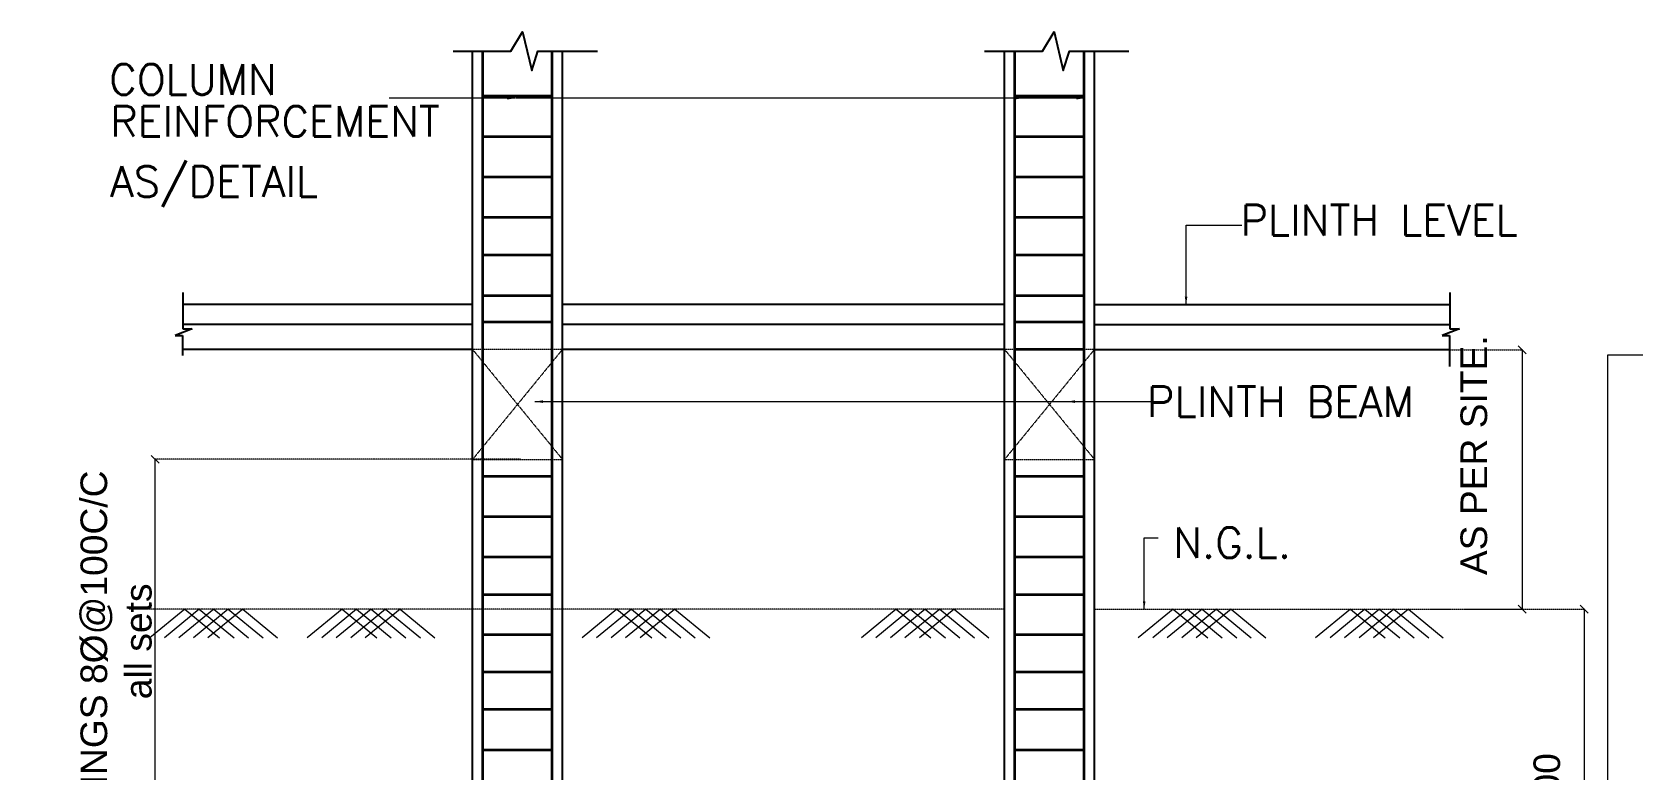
# Model space of a CAD drawing. Header units: inches. Extents: x 719368 to 6315912, y -2624014 to 446967.
# Drawn here: x 5467796 to 5497823, y -2150326 to -2136491 of the extents above; entities that cross this region are included whole.
import ezdxf

# ---------------------------------------------------------------- set-up
doc = ezdxf.new("R2010")
doc.units = ezdxf.units.IN
doc.header["$LTSCALE"] = 20
doc.header["$MEASUREMENT"] = 0
doc.header["$PDMODE"] = 3
doc.linetypes.add('DASHED2', pattern=[0.375, 0.25, -0.125])
doc.layers.get('Defpoints').update_dxf_attribs({"lineweight": 25})
for name, color, linetype, lineweight in [('BEAM', 4, 'Continuous', 25), ('DIM', 7, 'Continuous', 13), ('HACHE', 6, 'Continuous', 9), ('hacht', 251, 'Continuous', 20), ('STAIR', 4, 'Continuous', 25), ('STEEL', 1, 'Continuous', 35), ('Text', 7, 'Continuous', 15)]:
    doc.layers.add(name, color=color, linetype=linetype, lineweight=lineweight)
doc.styles.add('BOLD', font='arial.ttf')
doc.styles.add('ROMANS1', font='romans.shx', dxfattribs={"height": 200})
doc.dimstyles.new('Copy of S3', dxfattribs={"dimtxt": 200, "dimasz": 150, "dimexe": 5, "dimexo": 5, "dimgap": 50, "dimtad": 1, "dimjust": 1, "dimdec": 0, "dimzin": 3, "dimdsep": 46, "dimtxsty": 'BOLD', "dimblk1": 'OBLIQUE', "dimblk2": 'OBLIQUE', "dimsah": 1, "dimcen": 0.0625, "dimdle": 5, "dimclrd": 230, "dimclre": 251, "dimclrt": 2, "dimadec": 0, "dimazin": 0, "dimtfac": 1, "dimtdec": 0, "dimtix": 1, "dimtofl": 0, "dimtmove": 2, "dimatfit": 3, "dimfxl": 3, "dimtolj": 1, "dimtzin": 2, "dimlwd": -1, "dimlwe": -1, "dimarcsym": 0})

# ---------------------------------------------------------------- blocks, each defined once
blk = doc.blocks.new('_Oblique')
at = {"layer": 'STAIR', "color": 0, "lineweight": -2}
blk.add_line((-0.5, -0.5), (0.5, 0.5), dxfattribs=at)
blk = doc.blocks.new('*D504')
at = {"layer": 'Defpoints', "color": 0, "transparency": 16777216}
for p in [(5476967, -2144513), (5470107, -2157528), (5471841, -2157528)]:
    blk.add_point(p, dxfattribs=at)
at = {"layer": 'DIM', "color": 230, "transparency": 16777216}
blk.add_line((5470107, -2157533), (5470107, -2144508), dxfattribs=at)
at = {"layer": 'DIM', "color": 251, "linetype": 'DASHED2', "transparency": 16777216}
for p, q in [((5476962, -2144513), (5470102, -2144513)), ((5471836, -2157528), (5470102, -2157528))]:
    blk.add_line(p, q, dxfattribs=at)
at = {"layer": 'DIM', "color": 230, "transparency": 16777216, "xscale": 150, "yscale": 150, "zscale": 150}
for p, rotation in [((5470107, -2144513), 90), ((5470107, -2157528), 270)]:
    blk.add_blockref('_Oblique', p, dxfattribs=dict(at, rotation=rotation))
at = {"layer": 'DIM', "color": 2, "transparency": 16777216, "insert": (5469377, -2147930), "char_height": 500, "attachment_point": 5, "rotation": 90, "style": 'BOLD'}
blk.add_mtext('\\A1;{\\fArial|b0|i0|c162|p34;RINGS 8}%%C{\\fArial|b0|i0|c162|p34;@}100{\\fArial|b0|i0|c162|p34;C/C}\\Pall sets', dxfattribs=at)
blk = doc.blocks.new('*D505')
at = {"layer": 'Defpoints', "color": 0, "transparency": 16777216}
for p in [(5493768, -2142457), (5495764, -2142457), (5493355, -2147327)]:
    blk.add_point(p, dxfattribs=at)
at = {"layer": 'DIM', "color": 251, "linetype": 'DASHED2', "transparency": 16777216}
for p, q in [((5493773, -2142457), (5495769, -2142457)), ((5493360, -2147327), (5495769, -2147327))]:
    blk.add_line(p, q, dxfattribs=at)
at = {"layer": 'DIM', "color": 230, "transparency": 16777216}
blk.add_line((5495764, -2142452), (5495764, -2147332), dxfattribs=at)
at = {"layer": 'DIM', "color": 230, "transparency": 16777216, "xscale": 150, "yscale": 150, "zscale": 150}
for p, rotation in [((5495764, -2142457), 90), ((5495764, -2147327), 270)]:
    blk.add_blockref('_Oblique', p, dxfattribs=dict(at, rotation=rotation))
at = {"layer": 'DIM', "color": 2, "transparency": 16777216, "insert": (5494858, -2144435), "char_height": 500, "attachment_point": 5, "rotation": 90, "style": 'BOLD'}
blk.add_mtext('\\A1;AS PER SITE.', dxfattribs=at)
blk = doc.blocks.new('*D507')
at = {"layer": 'Defpoints', "color": 0, "transparency": 16777216}
for p in [(5494119, -2147327), (5496923, -2147327), (5493884, -2158578)]:
    blk.add_point(p, dxfattribs=at)
at = {"layer": 'DIM', "color": 251, "linetype": 'DASHED2', "transparency": 16777216}
for p, q in [((5494124, -2147327), (5496928, -2147327)), ((5493889, -2158578), (5496928, -2158578))]:
    blk.add_line(p, q, dxfattribs=at)
at = {"layer": 'DIM', "color": 230, "transparency": 16777216}
blk.add_line((5496923, -2147322), (5496923, -2158583), dxfattribs=at)
at = {"layer": 'DIM', "color": 230, "transparency": 16777216, "xscale": 150, "yscale": 150, "zscale": 150}
for p, rotation in [((5496923, -2147327), 90), ((5496923, -2158578), 270)]:
    blk.add_blockref('_Oblique', p, dxfattribs=dict(at, rotation=rotation))
at = {"layer": 'DIM', "color": 2, "transparency": 16777216, "insert": (5496227, -2150805), "char_height": 500, "attachment_point": 5, "rotation": 90, "style": 'BOLD'}
blk.add_mtext('\\A1;2000', dxfattribs=at)

msp = doc.modelspace()

# ---------------------------------------------------------------- linework, layer by layer
at = {"layer": 'BEAM', "linetype": 'Continuous'}
for p, q in [((5476065.1785, -2154070.1002), (5476065.1785, -2136853.0402)), ((5477750.7273, -2152759.7002), (5477750.7273, -2136853.0402)), ((5477755.0743, -2154070.1002), (5477755.0743, -2136853.0402)), ((5486049.1099, -2154070.1002), (5486049.1099, -2136853.0402)), ((5487734.6587, -2154070.1002), (5487734.6587, -2136853.0402)), ((5470625.3193, -2141378.896), (5470625.3193, -2142063.0866)), ((5494404.7055, -2141378.896), (5494404.7055, -2142063.0866)), ((5476065.1785, -2141608.3806), (5470616.804, -2141608.3806)), ((5486049.1099, -2141608.3806), (5477750.7273, -2141608.3806)), ((5487734.6587, -2141608.3806), (5494404.7055, -2141608.3806)), ((5470804.8231, -2142063.0866), (5470480.5379, -2142189.608)), ((5476065.1785, -2141982.7806), (5470616.804, -2141982.7806)), ((5470625.3193, -2142063.0866), (5470804.8231, -2142063.0866)), ((5486049.1099, -2141982.7806), (5477750.7273, -2141982.7806)), ((5487734.6587, -2141982.7806), (5494404.7055, -2141982.7806)), ((5494584.2093, -2142063.0866), (5494259.9241, -2142189.608)), ((5494404.7055, -2142063.0866), (5494584.2093, -2142063.0866)), ((5470480.5379, -2142189.608), (5470617.9588, -2142189.608)), ((5470617.9588, -2142189.608), (5470617.9588, -2142566.6982)), ((5494259.9241, -2142189.608), (5494397.3449, -2142189.608)), ((5494397.3449, -2142189.608), (5494397.3449, -2142770.8507)), ((5476065.1785, -2142450.7806), (5470616.804, -2142450.7806)), ((5476065.1785, -2142450.7806), (5470616.804, -2142450.7806)), ((5486049.1099, -2142450.7806), (5477750.7273, -2142450.7806)), ((5486049.1099, -2142450.7806), (5477750.7273, -2142450.7806)), ((5487734.6587, -2142450.7806), (5494404.7055, -2142450.7806)), ((5487734.6587, -2142450.7806), (5494404.7055, -2142450.7806))]:
    msp.add_line(p, q, dxfattribs=at)
at = {"layer": 'BEAM'}
for points in [[(5475700.7206, -2136851.2189), (5476784.7327, -2136851.2189), (5477004.396, -2136491.3192), (5477174.2949, -2137211.1187), (5477291.4315, -2136851.2189), (5478406.8343, -2136851.2189)], [(5485673.5889, -2136851.2189), (5486757.601, -2136851.2189), (5486977.2644, -2136491.3192), (5487147.1632, -2137211.1187), (5487264.2998, -2136851.2189), (5488379.7027, -2136851.2189)]]:
    msp.add_lwpolyline(points, dxfattribs=at)
at = {"layer": 'DIM'}
msp.add_lwpolyline([(5553055.3852, -2167590.5634), (5497369.4728, -2167590.5634), (5497369.4728, -2142551.0353), (5553055.3852, -2142551.0353)], close=True, dxfattribs=at)
at = {"layer": 'HACHE', "color": 3, "linetype": 'Continuous'}
for p, q in [((5470662.3586, -2147327.1562), (5470009.7239, -2147861.5449)), ((5470662.3586, -2147327.1562), (5470009.7239, -2147861.5449)), ((5470934.638, -2147327.1562), (5470282.0032, -2147861.5449)), ((5470934.638, -2147327.1562), (5470282.0032, -2147861.5449)), ((5471206.9174, -2147327.1562), (5470554.2826, -2147861.5449)), ((5471206.9174, -2147327.1562), (5470554.2826, -2147861.5449)), ((5470662.3586, -2147327.1562), (5471314.9934, -2147861.5449)), ((5470662.3586, -2147327.1562), (5471314.9934, -2147861.5449)), ((5471479.1967, -2147327.1562), (5470826.562, -2147861.5449)), ((5471479.1967, -2147327.1562), (5470826.562, -2147861.5449)), ((5470934.638, -2147327.1562), (5471587.2728, -2147861.5449)), ((5470934.638, -2147327.1562), (5471587.2728, -2147861.5449)), ((5471751.4761, -2147327.1562), (5471098.8413, -2147861.5449)), ((5471751.4761, -2147327.1562), (5471098.8413, -2147861.5449)), ((5471206.9174, -2147327.1562), (5471859.5521, -2147861.5449)), ((5471206.9174, -2147327.1562), (5471859.5521, -2147861.5449)), ((5471479.1967, -2147327.1562), (5472131.8315, -2147861.5449)), ((5471479.1967, -2147327.1562), (5472131.8315, -2147861.5449)), ((5471751.4761, -2147327.1562), (5472404.1109, -2147861.5449)), ((5471751.4761, -2147327.1562), (5472404.1109, -2147861.5449)), ((5473614.8571, -2147327.1562), (5472962.2223, -2147861.5449)), ((5473614.8571, -2147327.1562), (5472962.2223, -2147861.5449)), ((5473887.1365, -2147327.1562), (5473234.5017, -2147861.5449)), ((5473887.1365, -2147327.1562), (5473234.5017, -2147861.5449)), ((5474159.4158, -2147327.1562), (5473506.7811, -2147861.5449)), ((5474159.4158, -2147327.1562), (5473506.7811, -2147861.5449)), ((5473614.8571, -2147327.1562), (5474267.4918, -2147861.5449)), ((5473614.8571, -2147327.1562), (5474267.4918, -2147861.5449)), ((5474431.6952, -2147327.1562), (5473779.0604, -2147861.5449)), ((5474431.6952, -2147327.1562), (5473779.0604, -2147861.5449)), ((5473887.1365, -2147327.1562), (5474539.7712, -2147861.5449)), ((5473887.1365, -2147327.1562), (5474539.7712, -2147861.5449)), ((5474703.9746, -2147327.1562), (5474051.3398, -2147861.5449)), ((5474703.9746, -2147327.1562), (5474051.3398, -2147861.5449)), ((5474159.4158, -2147327.1562), (5474812.0506, -2147861.5449)), ((5474159.4158, -2147327.1562), (5474812.0506, -2147861.5449)), ((5474431.6952, -2147327.1562), (5475084.3299, -2147861.5449)), ((5474431.6952, -2147327.1562), (5475084.3299, -2147861.5449)), ((5474703.9746, -2147327.1562), (5475356.6093, -2147861.5449)), ((5474703.9746, -2147327.1562), (5475356.6093, -2147861.5449)), ((5478772.8974, -2147327.1562), (5478120.2626, -2147861.5449)), ((5478772.8974, -2147327.1562), (5478120.2626, -2147861.5449)), ((5479045.1767, -2147327.1562), (5478392.542, -2147861.5449)), ((5479045.1767, -2147327.1562), (5478392.542, -2147861.5449)), ((5479317.4561, -2147327.1562), (5478664.8213, -2147861.5449)), ((5479317.4561, -2147327.1562), (5478664.8213, -2147861.5449)), ((5478772.8974, -2147327.1562), (5479425.5321, -2147861.5449)), ((5478772.8974, -2147327.1562), (5479425.5321, -2147861.5449)), ((5479589.7355, -2147327.1562), (5478937.1007, -2147861.5449)), ((5479589.7355, -2147327.1562), (5478937.1007, -2147861.5449)), ((5479045.1767, -2147327.1562), (5479697.8115, -2147861.5449)), ((5479045.1767, -2147327.1562), (5479697.8115, -2147861.5449)), ((5479862.0148, -2147327.1562), (5479209.3801, -2147861.5449)), ((5479862.0148, -2147327.1562), (5479209.3801, -2147861.5449)), ((5479317.4561, -2147327.1562), (5479970.0909, -2147861.5449)), ((5479317.4561, -2147327.1562), (5479970.0909, -2147861.5449)), ((5479589.7355, -2147327.1562), (5480242.3702, -2147861.5449)), ((5479589.7355, -2147327.1562), (5480242.3702, -2147861.5449)), ((5479862.0148, -2147327.1562), (5480514.6496, -2147861.5449)), ((5479862.0148, -2147327.1562), (5480514.6496, -2147861.5449)), ((5484013.4036, -2147327.1562), (5483360.7689, -2147861.5449)), ((5484013.4036, -2147327.1562), (5483360.7689, -2147861.5449)), ((5484285.683, -2147327.1562), (5483633.0482, -2147861.5449)), ((5484285.683, -2147327.1562), (5483633.0482, -2147861.5449)), ((5484557.9624, -2147327.1562), (5483905.3276, -2147861.5449)), ((5484557.9624, -2147327.1562), (5483905.3276, -2147861.5449)), ((5484013.4036, -2147327.1562), (5484666.0384, -2147861.5449)), ((5484013.4036, -2147327.1562), (5484666.0384, -2147861.5449)), ((5484830.2417, -2147327.1562), (5484177.607, -2147861.5449)), ((5484830.2417, -2147327.1562), (5484177.607, -2147861.5449)), ((5484285.683, -2147327.1562), (5484938.3177, -2147861.5449)), ((5484285.683, -2147327.1562), (5484938.3177, -2147861.5449)), ((5485102.5211, -2147327.1562), (5484449.8863, -2147861.5449)), ((5485102.5211, -2147327.1562), (5484449.8863, -2147861.5449)), ((5484557.9624, -2147327.1562), (5485210.5971, -2147861.5449)), ((5484557.9624, -2147327.1562), (5485210.5971, -2147861.5449)), ((5484830.2417, -2147327.1562), (5485482.8765, -2147861.5449)), ((5484830.2417, -2147327.1562), (5485482.8765, -2147861.5449)), ((5485102.5211, -2147327.1562), (5485755.1559, -2147861.5449)), ((5485102.5211, -2147327.1562), (5485755.1559, -2147861.5449)), ((5489209.2354, -2147327.1562), (5488556.6006, -2147861.5449)), ((5489209.2354, -2147327.1562), (5488556.6006, -2147861.5449)), ((5489481.5148, -2147327.1562), (5488828.88, -2147861.5449)), ((5489481.5148, -2147327.1562), (5488828.88, -2147861.5449)), ((5489753.7941, -2147327.1562), (5489101.1594, -2147861.5449)), ((5489753.7941, -2147327.1562), (5489101.1594, -2147861.5449)), ((5489209.2354, -2147327.1562), (5489861.8701, -2147861.5449)), ((5489209.2354, -2147327.1562), (5489861.8701, -2147861.5449)), ((5490026.0735, -2147327.1562), (5489373.4387, -2147861.5449)), ((5490026.0735, -2147327.1562), (5489373.4387, -2147861.5449)), ((5489481.5148, -2147327.1562), (5490134.1495, -2147861.5449)), ((5489481.5148, -2147327.1562), (5490134.1495, -2147861.5449)), ((5490298.3529, -2147327.1562), (5489645.7181, -2147861.5449)), ((5490298.3529, -2147327.1562), (5489645.7181, -2147861.5449)), ((5489753.7941, -2147327.1562), (5490406.4289, -2147861.5449)), ((5489753.7941, -2147327.1562), (5490406.4289, -2147861.5449)), ((5490026.0735, -2147327.1562), (5490678.7083, -2147861.5449)), ((5490026.0735, -2147327.1562), (5490678.7083, -2147861.5449)), ((5490298.3529, -2147327.1562), (5490950.9876, -2147861.5449)), ((5490298.3529, -2147327.1562), (5490950.9876, -2147861.5449)), ((5492538.1675, -2147327.1562), (5491885.5328, -2147861.5449)), ((5492538.1675, -2147327.1562), (5491885.5328, -2147861.5449)), ((5492810.4469, -2147327.1562), (5492157.8121, -2147861.5449)), ((5492810.4469, -2147327.1562), (5492157.8121, -2147861.5449)), ((5493082.7263, -2147327.1562), (5492430.0915, -2147861.5449)), ((5493082.7263, -2147327.1562), (5492430.0915, -2147861.5449)), ((5492538.1675, -2147327.1562), (5493190.8023, -2147861.5449)), ((5492538.1675, -2147327.1562), (5493190.8023, -2147861.5449)), ((5493355.0056, -2147327.1562), (5492702.3709, -2147861.5449)), ((5493355.0056, -2147327.1562), (5492702.3709, -2147861.5449)), ((5492810.4469, -2147327.1562), (5493463.0817, -2147861.5449)), ((5492810.4469, -2147327.1562), (5493463.0817, -2147861.5449)), ((5493627.285, -2147327.1562), (5492974.6502, -2147861.5449)), ((5493627.285, -2147327.1562), (5492974.6502, -2147861.5449)), ((5493082.7263, -2147327.1562), (5493735.361, -2147861.5449)), ((5493082.7263, -2147327.1562), (5493735.361, -2147861.5449)), ((5493355.0056, -2147327.1562), (5494007.6404, -2147861.5449)), ((5493355.0056, -2147327.1562), (5494007.6404, -2147861.5449)), ((5493627.285, -2147327.1562), (5494279.9198, -2147861.5449)), ((5493627.285, -2147327.1562), (5494279.9198, -2147861.5449))]:
    msp.add_line(p, q, dxfattribs=at)
at = {"layer": 'hacht', "linetype": 'DASHED2'}
for p, q in [((5477750.7273, -2142450.7806), (5476065.1785, -2144513.2723)), ((5476065.1785, -2142450.7806), (5477750.7273, -2144513.2723)), ((5477750.7273, -2142450.7806), (5476065.1785, -2144513.2723)), ((5476065.1785, -2142450.7806), (5477750.7273, -2144513.2723)), ((5487734.6587, -2142450.7806), (5486049.1099, -2144513.2723)), ((5486049.1099, -2142450.7806), (5487734.6587, -2144513.2723)), ((5487734.6587, -2142450.7806), (5486049.1099, -2144513.2723)), ((5486049.1099, -2142450.7806), (5487734.6587, -2144513.2723)), ((5486049.1099, -2147327.1562), (5469622.0706, -2147327.1562)), ((5486049.1099, -2147327.1562), (5476701.0274, -2147327.1562)), ((5487734.6587, -2147327.1562), (5494404.7055, -2147327.1562)), ((5487734.6587, -2147327.1562), (5494404.7055, -2147327.1562)), ((5487734.6587, -2147327.1562), (5494404.7055, -2147327.1562)), ((5487734.6587, -2147327.1562), (5494404.7055, -2147327.1562))]:
    msp.add_line(p, q, dxfattribs=at)
for points in [[(5476065.1785, -2144513.2723), (5477750.7273, -2144513.2723), (5477750.7273, -2142450.7806), (5476065.1785, -2142450.7806)], [(5486049.1099, -2144513.2723), (5487734.6587, -2144513.2723), (5487734.6587, -2142450.7806), (5486049.1099, -2142450.7806)]]:
    msp.add_lwpolyline(points, close=True, dxfattribs=at)
at = {"layer": 'STEEL'}
for p, q in [((5476256.1225, -2157233.8907), (5476256.1225, -2136853.0402)), ((5476256.1225, -2157233.8907), (5476256.1225, -2136853.0402)), ((5477559.7833, -2157233.8907), (5477559.7833, -2136853.0402)), ((5477559.7833, -2157233.8907), (5477559.7833, -2136853.0402)), ((5486240.0539, -2157233.8907), (5486240.0539, -2136853.0402)), ((5486240.0539, -2157233.8907), (5486240.0539, -2136853.0402)), ((5487543.7147, -2157233.8907), (5487543.7147, -2136853.0402)), ((5487543.7147, -2157233.8907), (5487543.7147, -2136853.0402)), ((5476260.4695, -2137689.6363), (5477564.1303, -2137689.6363)), ((5486240.0539, -2137689.6363), (5487543.7147, -2137689.6363)), ((5476260.4695, -2138451.1759), (5477564.1303, -2138451.1759)), ((5486240.0539, -2138451.1759), (5487543.7147, -2138451.1759)), ((5476260.4695, -2139212.7154), (5477564.1303, -2139212.7154)), ((5476260.4695, -2139212.7154), (5477564.1303, -2139212.7154)), ((5476260.4695, -2139212.7154), (5477564.1303, -2139212.7154)), ((5476260.4695, -2139212.7154), (5477564.1303, -2139212.7154)), ((5486240.0539, -2139212.7154), (5487543.7147, -2139212.7154)), ((5486240.0539, -2139212.7154), (5487543.7147, -2139212.7154)), ((5486240.0539, -2139212.7154), (5487543.7147, -2139212.7154)), ((5486240.0539, -2139212.7154), (5487543.7147, -2139212.7154)), ((5477564.1303, -2139974.2549), (5476260.4695, -2139974.2549)), ((5477564.1303, -2139974.2549), (5476260.4695, -2139974.2549)), ((5487543.7147, -2139974.2549), (5486240.0539, -2139974.2549)), ((5487543.7147, -2139974.2549), (5486240.0539, -2139974.2549)), ((5476260.4695, -2140673.2655), (5477564.1303, -2140673.2655)), ((5476260.4695, -2140673.2655), (5477564.1303, -2140673.2655)), ((5476260.4695, -2140673.2655), (5477564.1303, -2140673.2655)), ((5476260.4695, -2140673.2655), (5477564.1303, -2140673.2655)), ((5486240.0539, -2140673.2655), (5487543.7147, -2140673.2655)), ((5486240.0539, -2140673.2655), (5487543.7147, -2140673.2655)), ((5486240.0539, -2140673.2655), (5487543.7147, -2140673.2655)), ((5486240.0539, -2140673.2655), (5487543.7147, -2140673.2655)), ((5476260.4695, -2141434.805), (5477564.1303, -2141434.805)), ((5476260.4695, -2141434.805), (5477564.1303, -2141434.805)), ((5476260.4695, -2141434.805), (5477564.1303, -2141434.805)), ((5476260.4695, -2141434.805), (5477564.1303, -2141434.805)), ((5476260.4695, -2141434.805), (5477564.1303, -2141434.805)), ((5476260.4695, -2141434.805), (5477564.1303, -2141434.805)), ((5486240.0539, -2141434.805), (5487543.7147, -2141434.805)), ((5486240.0539, -2141434.805), (5487543.7147, -2141434.805)), ((5486240.0539, -2141434.805), (5487543.7147, -2141434.805)), ((5486240.0539, -2141434.805), (5487543.7147, -2141434.805)), ((5486240.0539, -2141434.805), (5487543.7147, -2141434.805)), ((5486240.0539, -2141434.805), (5487543.7147, -2141434.805)), ((5476260.4695, -2141933.3021), (5477564.1303, -2141933.3021)), ((5476260.4695, -2141933.3021), (5477564.1303, -2141933.3021)), ((5486240.0539, -2141933.3021), (5487543.7147, -2141933.3021)), ((5486240.0539, -2141933.3021), (5487543.7147, -2141933.3021)), ((5486240.0539, -2142444.2849), (5487543.7147, -2142444.2849)), ((5486240.0539, -2142444.2849), (5487543.7147, -2142444.2849)), ((5486240.0539, -2142444.2849), (5487543.7147, -2142444.2849)), ((5486240.0539, -2142444.2849), (5487543.7147, -2142444.2849)), ((5476260.4695, -2144826.2028), (5477564.1303, -2144826.2028)), ((5486240.0539, -2144826.2028), (5487543.7147, -2144826.2028)), ((5476260.4695, -2145587.7423), (5477564.1303, -2145587.7423)), ((5476260.4695, -2145587.7423), (5477564.1303, -2145587.7423)), ((5476260.4695, -2145587.7423), (5477564.1303, -2145587.7423)), ((5476260.4695, -2145587.7423), (5477564.1303, -2145587.7423)), ((5486240.0539, -2145587.7423), (5487543.7147, -2145587.7423)), ((5486240.0539, -2145587.7423), (5487543.7147, -2145587.7423)), ((5486240.0539, -2145587.7423), (5487543.7147, -2145587.7423)), ((5486240.0539, -2145587.7423), (5487543.7147, -2145587.7423)), ((5477564.1303, -2146349.2819), (5476260.4695, -2146349.2819)), ((5477564.1303, -2146349.2819), (5476260.4695, -2146349.2819)), ((5487543.7147, -2146349.2819), (5486240.0539, -2146349.2819)), ((5487543.7147, -2146349.2819), (5486240.0539, -2146349.2819)), ((5476260.4695, -2147048.2924), (5477564.1303, -2147048.2924)), ((5476260.4695, -2147048.2924), (5477564.1303, -2147048.2924)), ((5476260.4695, -2147048.2924), (5477564.1303, -2147048.2924)), ((5476260.4695, -2147048.2924), (5477564.1303, -2147048.2924)), ((5486240.0539, -2147048.2924), (5487543.7147, -2147048.2924)), ((5486240.0539, -2147048.2924), (5487543.7147, -2147048.2924)), ((5486240.0539, -2147048.2924), (5487543.7147, -2147048.2924)), ((5486240.0539, -2147048.2924), (5487543.7147, -2147048.2924)), ((5477564.1303, -2147809.8319), (5476260.4695, -2147809.8319)), ((5477564.1303, -2147809.8319), (5476260.4695, -2147809.8319)), ((5487543.7147, -2147809.8319), (5486240.0539, -2147809.8319)), ((5487543.7147, -2147809.8319), (5486240.0539, -2147809.8319)), ((5477564.1303, -2148508.8425), (5476260.4695, -2148508.8425)), ((5487543.7147, -2148508.8425), (5486240.0539, -2148508.8425)), ((5487543.7147, -2148508.8425), (5486240.0539, -2148508.8425)), ((5477564.1303, -2149207.853), (5476260.4695, -2149207.853)), ((5477564.1303, -2149207.853), (5476260.4695, -2149207.853)), ((5487543.7147, -2149207.853), (5486240.0539, -2149207.853)), ((5487543.7147, -2149207.853), (5486240.0539, -2149207.853)), ((5477564.1303, -2149969.3925), (5476260.4695, -2149969.3925)), ((5477564.1303, -2149969.3925), (5476260.4695, -2149969.3925)), ((5487543.7147, -2149969.3925), (5486240.0539, -2149969.3925)), ((5487543.7147, -2149969.3925), (5486240.0539, -2149969.3925))]:
    msp.add_line(p, q, dxfattribs=at)

# ---------------------------------------------------------------- texts
at = {"layer": 'Text', "style": 'ROMANS1'}
for s, p in [('COLUMN', (5469247.8762, -2137668.933)), ('REINFORCEMENT', (5469264.1011, -2138456.0564)), ('AS/DETAIL', (5469264.1011, -2139584.9619)), ('PLINTH LEVEL', (5490477.1069, -2140310.1087)), ('PLINTH LEVEL', (5490477.1069, -2140310.1087)), ('PLINTH BEAM', (5488722.5946, -2143717.6488)), ('PLINTH BEAM', (5488722.5946, -2143717.6488)), ('N.G.L.', (5489214.6517, -2146364.5503)), ('N.G.L.', (5489214.6517, -2146364.5503))]:
    msp.add_text(s, height=572.832, dxfattribs=at).set_placement(p)

# ---------------------------------------------------------------- dimensions: what is measured, and where the dimension line sits
at = {"layer": 'DIM'}
for base, p1, p2, text, picture, middle in [((5495763.6921, -2142457.4482), (5493355.0056, -2147327.1562), (5493767.8181, -2142457.4482), 'AS PER SITE.', '*D505', (5494857.511, -2144434.5457)), ((5496922.797, -2147327.1562), (5493884.442, -2158577.8762), (5494118.5799, -2147327.1562), '2000', '*D507', (5496227.3851, -2150805.4572))]:
    dim = msp.add_linear_dim(base=base, p1=p1, p2=p2, angle=90, text=text, dimstyle='Copy of S3', override={"dimtxt": 500}, dxfattribs=at)
    dim.commit()
    dim.dimension.update_dxf_attribs({"geometry": picture, "text_midpoint": middle, "dimtype": 160})
dim = msp.add_linear_dim(base=(5470106.8403, -2157527.6187), p1=(5476966.6369, -2144513.2723), p2=(5471841.3952, -2157527.6187), angle=90, text='{\\fArial|b0|i0|c162|p34;RINGS 8}%%C{\\fArial|b0|i0|c162|p34;@}100{\\fArial|b0|i0|c162|p34;C/C}\\Pall sets', dimstyle='Copy of S3', override={"dimtxt": 500}, dxfattribs=at)
dim.commit()
dim.dimension.update_dxf_attribs({"geometry": '*D504', "text_midpoint": (5469376.8721, -2147929.7115)})

# ---------------------------------------------------------------- leaders
for points, override in [([(5476862.3266, -2137734.0287), (5474498.6984, -2137734.0287)], {"dimtad": 0, "dimfxlon": 1}), ([(5486383.4857, -2137734.0287), (5476878.2671, -2137734.0287)], {"dimtad": 0, "dimfxlon": 1}), ([(5487543.7147, -2137734.0287), (5486383.4857, -2137734.0287)], {"dimtad": 0, "dimfxlon": 1}), ([(5489455.0172, -2141608.3806), (5489455.0172, -2140120.322), (5490499.688, -2140120.322)], {"dimgap": 50, "dimtad": 0, "dimfxlon": 1}), ([(5477235.4786, -2143429.7725), (5487850.1677, -2143429.7725)], {"dimtad": 0, "dimfxlon": 1}), ([(5477235.4786, -2143429.7725), (5480370.3051, -2143429.7725)], {"dimtad": 0, "dimfxlon": 1}), ([(5487219.41, -2143429.7725), (5488327.1032, -2143429.7725)], {"dimtad": 0, "dimfxlon": 1}), ([(5487219.41, -2143429.7725), (5488786.8232, -2143429.7725)], {"dimtad": 0, "dimfxlon": 1}), ([(5488668.4887, -2147327.1562), (5488668.4887, -2145987.6204), (5488930.6856, -2145987.6204)], {"dimgap": 50, "dimtad": 0, "dimfxlon": 1})]:
    msp.add_leader(points, dimstyle='Copy of S3', override=override, dxfattribs=at)

doc.saveas('drawing.dxf')
